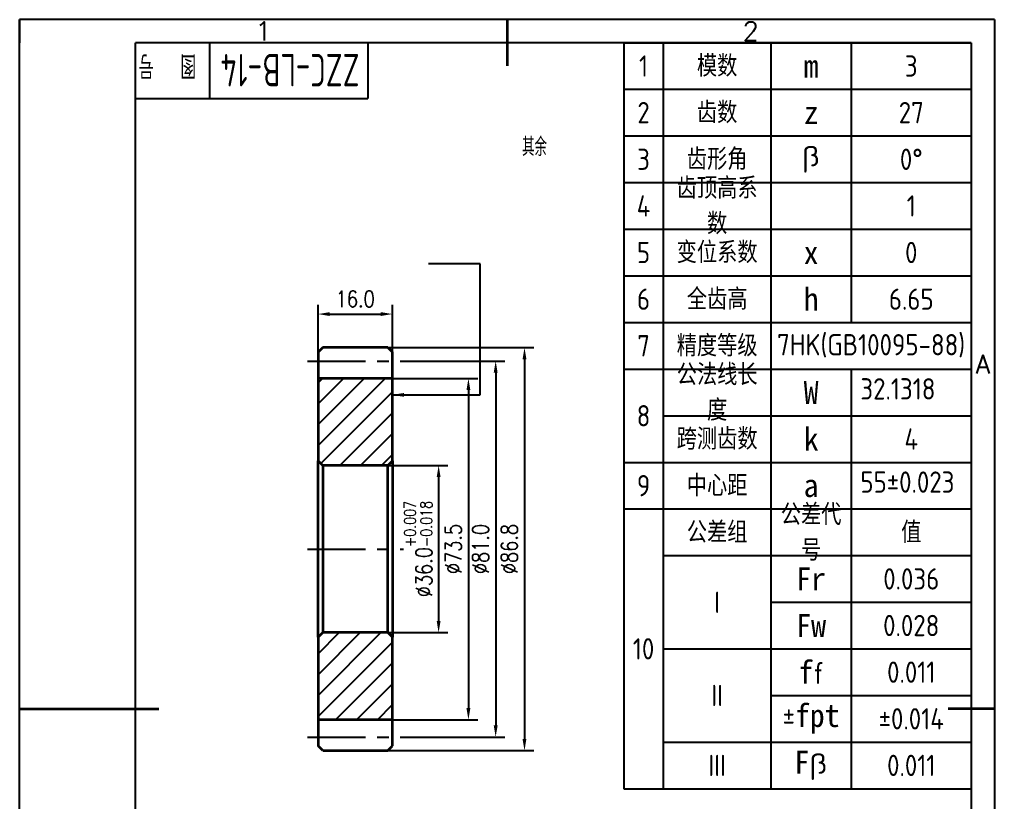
# Model space of a CAD drawing. Header units: millimetres. Extents: x -25 to 185, y -5 to 292.
# Drawn here: x -25 to 185, y 123.3 to 292 of the extents above; entities that cross this region are included whole.
import ezdxf
from ezdxf.enums import TextEntityAlignment as Align

# ---------------------------------------------------------------- set-up
doc = ezdxf.new("R2010")
doc.units = ezdxf.units.MM
doc.header["$LTSCALE"] = 10
doc.linetypes.add('CENTER', pattern=[2, 1.25, -0.25, 0.25, -0.25])
doc.layers.add('1轮廓实线层', color=7, linetype='Continuous', lineweight=35)
for name, color, linetype in [('2细线层', 4, 'Continuous'), ('3中心线层', 1, 'CENTER'), ('5剖面线层', 2, 'Continuous'), ('6文字层', 3, 'Continuous'), ('7标注层', 4, 'Continuous'), ('图框层', 7, 'Continuous')]:
    doc.layers.add(name, color=color, linetype=linetype)
doc.styles.add('PC_TEXTSTYLE', font='isocp.shx', dxfattribs={"width": 0.8, "bigfont": 'hzfs.shx'})
doc.styles.add('TH_GBDIM', font='romans.shx', dxfattribs={"width": 0.8, "bigfont": 'gbcbig.shx'})
doc.styles.add('工程字', font='gbenor.shx', dxfattribs={"bigfont": 'gbcbig.shx'})
doc.dimstyles.new('TH_GBDIM', dxfattribs={"dimtxt": 3.5, "dimasz": 2.5, "dimexe": 2, "dimexo": 0, "dimgap": 1.5, "dimtad": 1, "dimdec": 1, "dimzin": 0, "dimdsep": 46, "dimtxsty": 'TH_GBDIM', "dimcen": 2.5, "dimclrd": 130, "dimclre": 130, "dimclrt": 3, "dimadec": 0, "dimazin": 0, "dimtfac": 0.714286, "dimtdec": 1, "dimtmove": 0, "dimatfit": 3, "dimfxl": 1, "dimtzin": 0, "dimlwd": -1, "dimlwe": -1, "dimarcsym": 0})

# ---------------------------------------------------------------- blocks, each defined once
blk = doc.blocks.new('*D8')
at = {"layer": '7标注层', "color": 130}
for p, q in [((54.31, 195.93), (67.27, 195.93)), ((65.27, 193.43), (65.27, 162.43)), ((54.31, 159.93), (67.27, 159.93))]:
    blk.add_line(p, q, dxfattribs=at)
for points in [[(64.86, 193.43), (65.69, 193.43), (65.27, 195.93)], [(64.86, 162.43), (65.69, 162.43), (65.27, 159.93)]]:
    blk.add_solid(points, dxfattribs=at)
at = {"layer": 'Defpoints', "color": 0}
for p in [(54.31, 195.93), (54.31, 159.93), (65.27, 159.93)]:
    blk.add_point(p, dxfattribs=at)
at = {"layer": '7标注层', "color": 3, "insert": (60.86, 177.93), "char_height": 3.5, "attachment_point": 5, "rotation": 90, "style": 'TH_GBDIM'}
blk.add_mtext('{%%c36.0}{}{\\H0.7143x;\\S+0.007^ -0.018;}', dxfattribs=at)
blk = doc.blocks.new('*D9')
at = {"layer": '7标注层', "color": 130}
for p, q in [((55.31, 214.68), (73.69, 214.68)), ((71.69, 212.18), (71.69, 143.68)), ((55.31, 141.18), (73.69, 141.18))]:
    blk.add_line(p, q, dxfattribs=at)
for points in [[(71.27, 212.18), (72.11, 212.18), (71.69, 214.68)], [(71.27, 143.68), (72.11, 143.68), (71.69, 141.18)]]:
    blk.add_solid(points, dxfattribs=at)
at = {"layer": 'Defpoints', "color": 0}
for p in [(55.31, 214.68), (55.31, 141.18), (71.69, 141.18)]:
    blk.add_point(p, dxfattribs=at)
at = {"layer": '7标注层', "color": 3, "insert": (68.44, 177.93), "char_height": 3.5, "attachment_point": 5, "rotation": 90, "style": 'TH_GBDIM'}
blk.add_mtext('{%%c73.5}{}{}', dxfattribs=at)
blk = doc.blocks.new('*D10')
at = {"layer": '7标注层', "color": 130}
for p, q in [((53.81, 221.33), (85.77, 221.33)), ((83.77, 218.83), (83.77, 137.03)), ((53.81, 134.53), (85.77, 134.53))]:
    blk.add_line(p, q, dxfattribs=at)
for points in [[(83.35, 218.83), (84.18, 218.83), (83.77, 221.33)], [(83.35, 137.03), (84.18, 137.03), (83.77, 134.53)]]:
    blk.add_solid(points, dxfattribs=at)
at = {"layer": 'Defpoints', "color": 0}
for p in [(53.81, 221.33), (53.81, 134.53), (83.77, 134.53)]:
    blk.add_point(p, dxfattribs=at)
at = {"layer": '7标注层', "color": 3, "insert": (80.52, 177.93), "char_height": 3.5, "attachment_point": 5, "rotation": 90, "style": 'TH_GBDIM'}
blk.add_mtext('{%%c86.8}{}{}', dxfattribs=at)
blk = doc.blocks.new('*D11')
at = {"layer": '7标注层', "color": 130}
for p, q in [((39.31, 220.33), (39.31, 230.55)), ((55.31, 219.83), (55.31, 230.55)), ((41.81, 228.55), (52.81, 228.55))]:
    blk.add_line(p, q, dxfattribs=at)
for points in [[(41.81, 228.96), (41.81, 228.13), (39.31, 228.55)], [(52.81, 228.96), (52.81, 228.13), (55.31, 228.55)]]:
    blk.add_solid(points, dxfattribs=at)
at = {"layer": 'Defpoints', "color": 0}
for p in [(55.31, 228.55), (39.31, 220.33), (55.31, 219.83)]:
    blk.add_point(p, dxfattribs=at)
at = {"layer": '7标注层', "color": 3, "insert": (47.31, 231.8), "char_height": 3.5, "attachment_point": 5, "style": 'TH_GBDIM'}
blk.add_mtext('16.0', dxfattribs=at)
blk = doc.blocks.new('*D12')
at = {"layer": '7标注层', "color": 130}
for p, q in [((57.59, 218.43), (79.56, 218.43)), ((77.56, 215.93), (77.56, 139.93)), ((57.59, 137.43), (79.56, 137.43))]:
    blk.add_line(p, q, dxfattribs=at)
for points in [[(77.14, 215.93), (77.98, 215.93), (77.56, 218.43)], [(77.14, 139.93), (77.98, 139.93), (77.56, 137.43)]]:
    blk.add_solid(points, dxfattribs=at)
at = {"layer": 'Defpoints', "color": 0}
for p in [(57.59, 218.43), (57.59, 137.43), (77.56, 137.43)]:
    blk.add_point(p, dxfattribs=at)
at = {"layer": '7标注层', "color": 3, "insert": (74.31, 177.93), "char_height": 3.5, "attachment_point": 5, "rotation": 90, "style": 'TH_GBDIM'}
blk.add_mtext('{%%c81.0}{}{}', dxfattribs=at)
blk = doc.blocks.new('PC_TYDH_BLOCK')
at = {"layer": '2细线层', "linetype": 'Continuous'}
for p, q in [((16, -12), (16, 0)), ((50, 0), (50, -12)), ((0, -12), (50, -12))]:
    blk.add_line(p, q, dxfattribs=at)
at = {"layer": '6文字层', "style": 'PC_TEXTSTYLE', "width": 0.667}
blk.add_text('图   号', height=5, rotation=180, dxfattribs=at).set_placement((13, -2.5))
at = {"layer": '6文字层', "style": 'PC_TEXTSTYLE', "width": 0.970975}
blk.add_attdef('图样代号', text='', height=7, rotation=180, dxfattribs=at).set_placement((48.24, -2.4), (18.35, -2.4), align=Align.FIT)
blk = doc.blocks.new('*T18')
at = {"layer": '6文字层', "color": 0, "linetype": 'ByBlock', "lineweight": -2}
for p, q in [((0, 0), (74.85, 0)), ((0, 0), (0, -160.69)), ((8.51, 0), (8.51, -160.69)), ((31.7, 0), (31.7, -160.69)), ((49, 0), (49, -60.26)), ((74.85, 0), (74.85, -160.69)), ((0, -10.04), (74.85, -10.04)), ((0, -20.09), (74.85, -20.09)), ((0, -30.13), (74.85, -30.13)), ((0, -40.17), (74.85, -40.17)), ((0, -50.22), (74.85, -50.22)), ((0, -60.26), (74.85, -60.26)), ((0, -70.3), (74.85, -70.3)), ((49, -70.3), (49, -160.69)), ((8.51, -80.35), (74.85, -80.35)), ((0, -90.39), (74.85, -90.39)), ((0, -100.43), (74.85, -100.43)), ((8.51, -110.48), (74.85, -110.48)), ((31.7, -120.52), (74.85, -120.52)), ((8.51, -130.56), (74.85, -130.56)), ((31.7, -140.6), (74.85, -140.6)), ((8.51, -150.65), (74.85, -150.65)), ((0, -160.69), (74.85, -160.69))]:
    blk.add_line(p, q, dxfattribs=at)
at = {"layer": '6文字层', "color": 0, "style": '工程字'}
for s, insert, char_height, width, attachment_point in [('1', (4.26, -5.02), 4.58, 4.5849, 5), ('{\\Ftjromans,tjhz|c134;模数}', (20.11, -5.02), 4.5849, 19.2542, 5), ('{\\fDotumChe|b0|i0|c129|p49;\\H1.083x;m}', (40.35, -5.02), 4.5849, 13.3705, 5), ('3', (61.92, -5.02), 4.58, 21.9203, 5), ('{\\Ftjromans,tjhz|c134;齿数}', (20.11, -15.06), 4.5849, 19.2542, 5), ('2', (4.26, -15.06), 4.58, 4.5849, 5), ('{\\fDotumChe|b0|i0|c129|p49;\\H1.083x;z}', (40.35, -15.06), 4.5849, 13.3705, 5), ('27', (61.92, -15.06), 4.585, 21.9203, 5), ('3', (4.26, -25.11), 4.58, 4.5849, 5), ('{\\Ftjromans,tjhz|c134;齿形角}', (20.11, -25.11), 4.5849, 19.2542, 5), ('{\\Ftjromans,tjhz|c134;\\H0.9583x;β}', (40.35, -25.11), 4.5849, 13.3705, 5), ('0%%D', (61.92, -25.11), 4.585, 21.9203, 5), ('{\\Ftjromans,tjhz|c134;齿顶高系数}', (20.11, -35.15), 4.5849, 19.2542, 5), ('4', (4.26, -35.15), 4.58, 4.5849, 5), ('1', (61.92, -35.15), 4.58, 21.9203, 5), ('5', (4.26, -45.19), 4.58, 4.5849, 5), ('{\\Ftjromans,tjhz|c134;变位系数}', (20.11, -45.19), 4.5849, 19.2542, 5), ('{\\fDotumChe|b0|i0|c129|p49;\\H1.083x;x}', (40.35, -45.19), 4.5849, 13.3705, 5), ('0', (61.92, -45.19), 4.58, 21.9203, 5), ('{\\Ftjromans,tjhz|c134;全齿高}', (20.11, -55.24), 4.5849, 19.2542, 5), ('6', (4.26, -55.24), 4.58, 4.5849, 5), ('{\\fDotumChe|b0|i0|c129|p49;\\H1.083x;h}', (40.35, -55.24), 4.5849, 13.3705, 5), ('6.65', (61.92, -55.24), 4.585, 21.9203, 5), ('7', (4.26, -65.28), 4.58, 4.5849, 5), ('{\\Ftjromans,tjhz|c134;精度等级}', (20.11, -65.28), 4.5849, 19.2542, 5), ('7HK(GB10095-88)', (53.27, -65.28), 4.5849, 39.2208, 5), ('{\\Ftjromans,tjhz|c134;公法线长度}', (20.11, -75.32), 4.5849, 19.2542, 5), ('{\\fDotumChe|b0|i0|c129|p49;\\H1.083x;W}', (40.35, -75.32), 4.5849, 13.3705, 5), ('32.1318', (50.96, -72.27), 4.585, 21.9203, 1), ('8', (4.26, -80.35), 4.58, 4.5849, 5), ('{\\Ftjromans,tjhz|c134;跨测齿数}', (20.11, -85.37), 4.5849, 19.2542, 5), ('{\\fDotumChe|b0|i0|c129|p49;\\H1.083x;k}', (40.35, -85.37), 4.5849, 13.3705, 5), ('4', (61.92, -85.37), 4.58, 21.9203, 5), ('55%%P0.023', (50.96, -92.35), 4.585, 21.9203, 1), ('9', (4.26, -95.41), 4.58, 4.5849, 5), ('{\\Ftjromans,tjhz|c134;中心距}', (20.11, -95.41), 4.5849, 19.2542, 5), ('{\\fDotumChe|b0|i0|c129|p49;\\H1.083x;a}', (40.35, -95.41), 4.5849, 13.3705, 5), ('{\\Ftjromans,tjhz|c134;公差代号}', (40.35, -105.45), 4.5849, 13.3705, 5), ('{\\Ftjromans,tjhz|c134;公差组}', (20.11, -105.45), 4.5849, 19.2542, 5), ('{\\Ftjromans,tjhz|c134;值}', (61.92, -105.45), 4.5849, 21.9203, 5), ('{\\fDotumChe|b0|i0|c129|p49;\\H1.083x;Fr}', (40.35, -115.5), 4.5849, 13.3705, 5), ('0.036', (61.92, -115.5), 4.585, 21.9203, 5), ('I', (20.11, -120.52), 4.58, 19.2542, 5), ('{\\fDotumChe|b0|i0|c129|p49;\\H1.083x;Fw}', (40.35, -125.54), 4.5849, 13.3705, 5), ('0.028', (61.92, -125.54), 4.585, 21.9203, 5), ('10', (4.26, -130.56), 4.585, 4.5849, 5), ('{\\fDotumChe|b0|i0|c129|p49;\\H1.083x;f\\Ftjromans,tjhz|c134;\\H0.8849x;f}', (40.35, -135.58), 4.5849, 13.3705, 5), ('0.011', (61.92, -135.58), 4.585, 21.9203, 5), ('II', (20.11, -140.6), 4.585, 19.2542, 5), ('%%P{\\fDotumChe|b0|i0|c129|p49;\\H1.083x;fpt}', (40.35, -145.63), 4.5849, 13.3705, 5), ('%%P0.014', (61.92, -145.63), 4.585, 21.9203, 5), ('{\\fDotumChe|b0|i0|c129|p49;\\H1.083x;F\\Ftjromans,tjhz|c134;\\H0.8849x;β}', (40.35, -155.67), 4.5849, 13.3705, 5), ('III', (20.11, -155.67), 4.585, 19.2542, 5), ('0.011', (61.92, -155.67), 4.585, 21.9203, 5)]:
    blk.add_mtext(s, dxfattribs=dict(at, insert=insert, char_height=char_height, width=width, attachment_point=attachment_point))

msp = doc.modelspace()

# ---------------------------------------------------------------- hatches: boundary and pattern name
at = {"layer": '5剖面线层'}
h = msp.add_hatch(dxfattribs=at)
h.set_pattern_fill('ANSI31', color=256, angle=180, style=0)
h.set_pattern_definition([(225, (1183.3464, -3213.1833), (2.245064, -2.245064), [])])
h.paths.add_polyline_path([(39.31, 214.68), (39.31, 196.93), (40.31, 195.93), (54.31, 195.93), (55.31, 196.93), (55.31, 214.68)])
h.paths.add_polyline_path([(39.31, 158.93), (39.31, 141.18), (55.31, 141.18), (55.31, 158.93), (54.31, 159.93), (40.31, 159.93)])

# ---------------------------------------------------------------- linework, layer by layer
at = {"layer": '1轮廓实线层'}
for p, q in [((80, 292), (80, 282)), ((40.31, 221.33), (39.31, 220.33)), ((54.31, 221.33), (40.31, 221.33)), ((54.31, 221.33), (55.31, 220.33)), ((39.31, 220.33), (39.31, 196.93)), ((55.31, 196.93), (55.31, 220.33)), ((55.31, 214.68), (39.31, 214.68)), ((40.31, 195.93), (39.31, 196.93)), ((39.31, 158.93), (39.31, 196.93)), ((54.31, 195.93), (40.31, 195.93)), ((40.31, 195.93), (40.31, 159.93)), ((54.31, 195.93), (55.31, 196.93)), ((54.31, 159.93), (54.31, 195.93)), ((55.31, 196.93), (55.31, 158.93)), ((40.31, 159.93), (39.31, 158.93)), ((54.31, 159.93), (40.31, 159.93)), ((54.31, 159.93), (55.31, 158.93)), ((39.31, 158.93), (39.31, 135.53)), ((55.31, 135.53), (55.31, 158.93)), ((-25, 143.5), (5, 143.5)), ((185, 143.5), (175, 143.5)), ((55.31, 141.18), (39.31, 141.18)), ((40.31, 134.53), (39.31, 135.53)), ((40.31, 134.53), (54.31, 134.53)), ((54.31, 134.53), (55.31, 135.53))]:
    msp.add_line(p, q, dxfattribs=at)
at = {"layer": '2细线层'}
for p, q in [((-25, -5), (-25, 292)), ((185, 292), (-25, 292)), ((-25, 292), (-25, 287)), ((80, 292), (80, 287)), ((185, 292), (185, -5)), ((185, 143.5), (180, 143.5))]:
    msp.add_line(p, q, dxfattribs=at)
at = {"layer": '3中心线层'}
for p, q in [((37.02, 218.43), (57.59, 218.43)), ((37.01, 177.93), (57.72, 177.93)), ((37.02, 137.43), (57.59, 137.43))]:
    msp.add_line(p, q, dxfattribs=at)
at = {"layer": '7标注层'}
msp.add_line((74.24, 239.34), (63.1, 239.34), dxfattribs=at)
at = {"layer": '图框层'}
for p, q in [((0, 0), (0, 287)), ((180, 287), (0, 287)), ((180, 287), (180, 0))]:
    msp.add_line(p, q, dxfattribs=at)

# ---------------------------------------------------------------- block references
msp.add_blockref('*T18', (105.15, 287))
ref = msp.add_blockref('PC_TYDH_BLOCK', (0, 287), dxfattribs=at)
ref.add_attrib('图样代号', 'ZZC-LB-14', dxfattribs={"layer": '6文字层', "height": 7, "rotation": 180, "style": 'PC_TEXTSTYLE', "width": 0.672518}).set_placement((48.24, 284.6), (18.35, 284.6), align=Align.FIT)

# ---------------------------------------------------------------- texts
at = {"layer": '6文字层', "style": 'TH_GBDIM'}
for s, p in [('1', (27.5, 289.5)), ('2', (132.5, 289.5)), ('A', (182.5, 217.75))]:
    msp.add_text(s, height=4, dxfattribs=at).set_placement(p, align=Align.MIDDLE)
at = {"layer": '6文字层', "style": 'PC_TEXTSTYLE', "width": 0.667}
msp.add_text('其余', height=4, dxfattribs=at).set_placement((83.26, 262.58))

# ---------------------------------------------------------------- dimensions: what is measured, and where the dimension line sits
at = {"layer": '7标注层'}
dim = msp.add_linear_dim(base=(55.31, 228.55), p1=(39.31, 220.33), p2=(55.31, 219.83), dimstyle='TH_GBDIM', dxfattribs=at)
dim.commit()
dim.dimension.update_dxf_attribs({"geometry": '*D11', "text_midpoint": (47.31, 231.8)})
for base, p1, p2, picture, middle in [((83.77, 134.53), (53.81, 221.33), (53.81, 134.53), '*D10', (83.77, 177.93)), ((77.56, 137.43), (57.59, 218.43), (57.59, 137.43), '*D12', (77.56, 177.93)), ((71.69, 141.18), (55.31, 214.68), (55.31, 141.18), '*D9', (71.69, 177.93))]:
    dim = msp.add_linear_dim(base=base, p1=p1, p2=p2, angle=90, text='{%%c<>}{}{}', dimstyle='TH_GBDIM', override={"dimgap": 1.5, "dimtad": 1, "dimjust": 0, "dimdec": 1, "dimlfac": 1, "dimse1": 0, "dimse2": 0, "dimsd1": 0, "dimsd2": 0}, dxfattribs=at)
    dim.commit()
    dim.dimension.update_dxf_attribs({"geometry": picture, "text_midpoint": middle, "dimtype": 160})
dim = msp.add_linear_dim(base=(65.27, 159.93), p1=(54.31, 195.93), p2=(54.31, 159.93), angle=90, text='{%%c<>}{}{\\H0.7143x;\\S+0.007^ -0.018;}', dimstyle='TH_GBDIM', override={"dimgap": 1.5, "dimtad": 1, "dimjust": 0, "dimdec": 1, "dimlfac": 1, "dimse1": 0, "dimse2": 0, "dimsd1": 0, "dimsd2": 0}, dxfattribs=at)
dim.commit()
dim.dimension.update_dxf_attribs({"geometry": '*D8', "text_midpoint": (60.86, 177.93)})

# ---------------------------------------------------------------- leaders
msp.add_leader([(55.31, 211.14), (74.24, 211.14), (74.24, 239.34)], dimstyle='TH_GBDIM', override={"dimgap": 1.5, "dimtad": 0}, dxfattribs=at)

doc.saveas('drawing.dxf')
